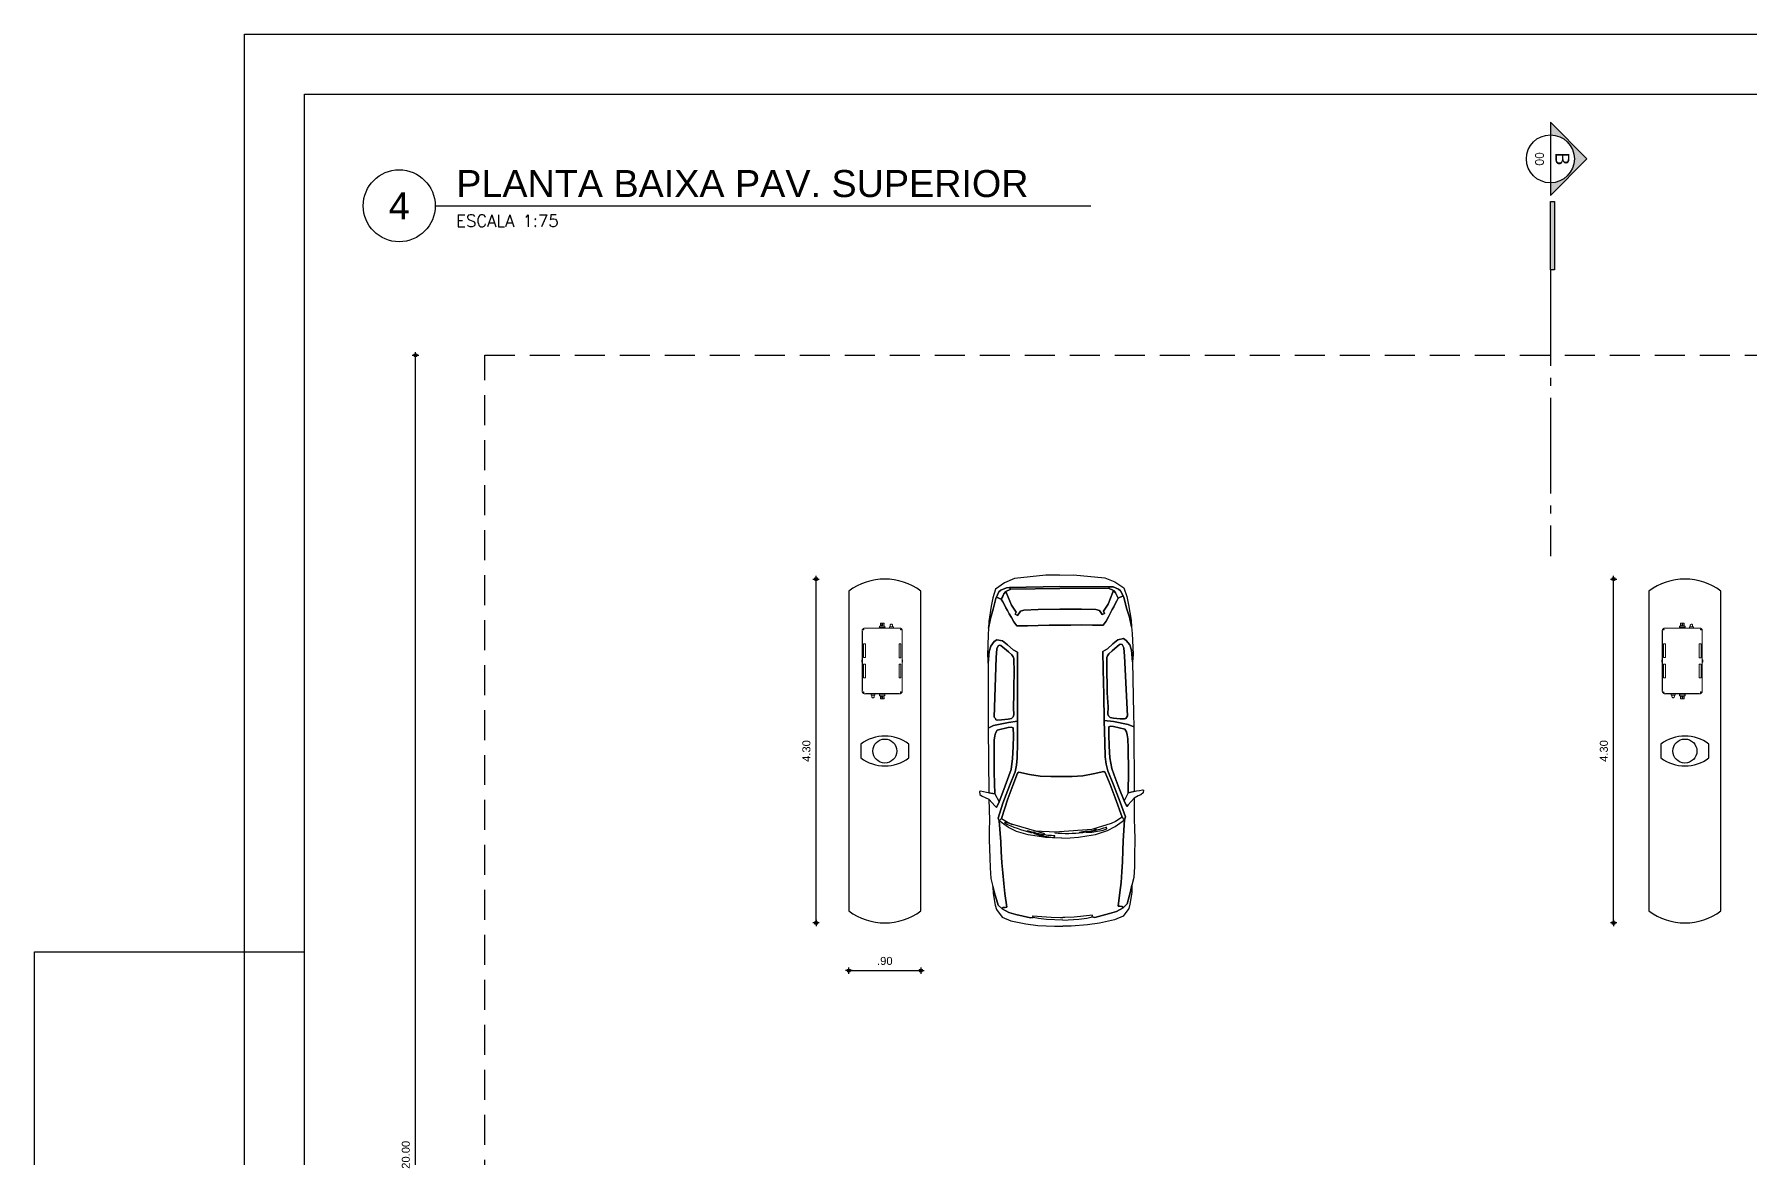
# Model space of a CAD drawing. Header units: millimetres. Extents: x 1111 to 1333, y -447 to -319.
# Drawn here: x 1191.17 to 1212.62, y -416.66 to -402.6 of the extents above; entities that cross this region are included whole.
import ezdxf
from ezdxf.enums import TextEntityAlignment as Align

# ---------------------------------------------------------------- set-up
doc = ezdxf.new("R2010")
doc.units = ezdxf.units.MM
doc.header["$PDMODE"] = 35
doc.linetypes.add('ACAD_ISO04W100', pattern=[30, 24, -3, 0, -3])
doc.linetypes.add('HIDDEN', pattern=[0.375, 0.25, -0.125])
for name, color, linetype in [('ARQ-EIXOS', 2, 'ACAD_ISO04W100'), ('ARQ-ESTRUTURA', 6, 'Continuous'), ('ARQ-PENA-02', 2, 'Continuous'), ('ARQ-PENA-FINA-CINZA', 8, 'Continuous'), ('ARQ-PROJ-01', 1, 'HIDDEN'), ('ARQ-SÍMBOLOS', 2, 'Continuous'), ('ARQ-TEXTO2', 2, 'Continuous'), ('ARQ-TEXTO4', 4, 'Continuous'), ('CERCAD-1', 1, 'Continuous'), ('CERCAD-2', 7, 'Continuous'), ('COTAS', 1, 'Continuous'), ('PCORTE', 3, 'Continuous')]:
    doc.layers.add(name, color=color, linetype=linetype)
doc.styles.add('ARIAL', font='arial.ttf')
doc.styles.add('CARIMBO_DADOS', font='arial.ttf', dxfattribs={"height": 0.1})
doc.styles.add('ROMANS', font='romans')
doc.dimstyles.new('COTAS_EXTERNAS', dxfattribs={"dimtxt": 0.1, "dimasz": 0.01, "dimexe": 0, "dimexo": 0, "dimgap": 0.07, "dimtad": 1, "dimzin": 5, "dimdsep": 46, "dimtxsty": 'CARIMBO_DADOS', "dimblk1": 'CIRCULOS', "dimblk2": 'CIRCULOS', "dimsah": 1, "dimcen": 0, "dimse1": 1, "dimse2": 1, "dimclrd": 8, "dimclre": 8, "dimclrt": 230, "dimadec": 0, "dimazin": 0, "dimtfac": 100, "dimtix": 1, "dimtmove": 2, "dimatfit": 3, "dimldrblk": 'CIRCULOS', "dimfxl": 0, "dimtolj": 1, "dimtzin": 5, "dimarcsym": 0})

# ---------------------------------------------------------------- blocks, each defined once
blk = doc.blocks.new('BOMBA SUPERIOR')
at = {"layer": 'ARQ-PENA-FINA-CINZA', "lineweight": 5}
for p, q in [((807.295, 415.988), (807.296, 415.994)), ((807.296, 415.982), (807.295, 415.988)), ((807.296, 415.994), (807.3, 415.998)), ((807.3, 415.978), (807.296, 415.982)), ((807.3, 415.998), (807.304, 416.002)), ((807.304, 415.974), (807.3, 415.978)), ((807.304, 416.002), (807.31, 416.003)), ((807.31, 415.973), (807.304, 415.974)), ((807.31, 416.003), (807.327, 416.003)), ((807.327, 415.973), (807.31, 415.973)), ((807.327, 416.013), (807.327, 415.964)), ((807.346, 416.013), (807.327, 416.013)), ((807.327, 415.964), (807.346, 415.964)), ((807.347, 416.101), (807.346, 416.098)), ((807.346, 416.098), (807.346, 416.094)), ((807.346, 416.094), (807.346, 415.654)), ((807.346, 416.083), (807.346, 416.084)), ((807.346, 416.084), (807.348, 416.084)), ((807.347, 416.083), (807.346, 416.083)), ((807.346, 415.964), (807.346, 416.013)), ((807.348, 416.105), (807.347, 416.103)), ((807.347, 416.103), (807.347, 416.102)), ((807.347, 416.102), (807.347, 416.101)), ((807.349, 416.108), (807.348, 416.105)), ((807.348, 416.084), (807.348, 415.664)), ((807.35, 416.109), (807.349, 416.108)), ((807.351, 416.11), (807.35, 416.109)), ((807.353, 416.112), (807.351, 416.11)), ((807.354, 416.114), (807.353, 416.112)), ((807.355, 416.115), (807.354, 416.114)), ((807.356, 416.116), (807.355, 416.115)), ((807.358, 416.118), (807.356, 416.116)), ((807.36, 416.119), (807.358, 416.118)), ((807.361, 416.12), (807.36, 416.119)), ((807.361, 416.109), (807.36, 416.107)), ((807.36, 416.107), (807.361, 416.104)), ((807.362, 416.12), (807.361, 416.12)), ((807.363, 416.11), (807.361, 416.109)), ((807.361, 416.106), (807.361, 416.107)), ((807.361, 416.107), (807.363, 416.107)), ((807.361, 416.106), (807.361, 416.107)), ((807.363, 416.106), (807.361, 416.106)), ((807.361, 416.104), (807.363, 416.103)), ((807.364, 416.122), (807.362, 416.12)), ((807.365, 416.109), (807.363, 416.11)), ((807.364, 416.109), (807.363, 416.109)), ((807.363, 416.109), (807.363, 416.109)), ((807.363, 416.107), (807.363, 416.109)), ((807.363, 416.109), (807.364, 416.109)), ((807.363, 416.105), (807.363, 416.106)), ((807.363, 416.105), (807.363, 416.105)), ((807.363, 416.105), (807.364, 416.105)), ((807.364, 416.105), (807.363, 416.105)), ((807.363, 416.103), (807.365, 416.104)), ((807.367, 416.123), (807.364, 416.122)), ((807.364, 416.109), (807.364, 416.109)), ((807.364, 416.109), (807.364, 416.107)), ((807.364, 416.107), (807.365, 416.107)), ((807.365, 416.106), (807.364, 416.106)), ((807.364, 416.106), (807.364, 416.105)), ((807.364, 416.105), (807.364, 416.105)), ((807.367, 416.107), (807.365, 416.109)), ((807.365, 416.104), (807.367, 416.107)), ((807.365, 416.107), (807.365, 416.106)), ((807.365, 416.107), (807.365, 416.106)), ((807.368, 416.123), (807.367, 416.123)), ((807.372, 416.123), (807.368, 416.123)), ((807.375, 416.124), (807.372, 416.123)), ((807.376, 416.124), (807.375, 416.124)), ((807.386, 416.124), (807.376, 416.124)), ((807.386, 416.122), (808.126, 416.122)), ((807.387, 416.124), (808.125, 416.124)), ((807.715, 416.107), (807.543, 416.107)), ((807.543, 416.107), (807.543, 416.084)), ((807.543, 416.084), (807.715, 416.084)), ((807.715, 416.084), (807.715, 416.107)), ((807.742, 416.125), (807.745, 416.128)), ((807.742, 416.124), (807.745, 416.127)), ((807.743, 416.125), (807.742, 416.125)), ((807.742, 416.125), (807.742, 416.124)), ((807.745, 416.128), (807.767, 416.128)), ((807.745, 416.127), (807.767, 416.127)), ((807.767, 416.128), (807.77, 416.125)), ((807.767, 416.127), (807.77, 416.124)), ((807.77, 416.125), (807.769, 416.125)), ((807.77, 416.124), (807.77, 416.125)), ((807.968, 416.107), (807.797, 416.107)), ((807.797, 416.107), (807.797, 416.084)), ((807.797, 416.084), (807.968, 416.084)), ((807.968, 416.084), (807.968, 416.107)), ((808.136, 416.124), (808.126, 416.124)), ((808.137, 416.124), (808.136, 416.124)), ((808.14, 416.123), (808.137, 416.124)), ((808.143, 416.123), (808.14, 416.123)), ((808.144, 416.123), (808.143, 416.123)), ((808.147, 416.122), (808.144, 416.123)), ((808.146, 416.109), (808.145, 416.107)), ((808.145, 416.107), (808.146, 416.104)), ((808.149, 416.11), (808.146, 416.109)), ((808.146, 416.104), (808.149, 416.103)), ((808.15, 416.12), (808.147, 416.122)), ((808.148, 416.107), (808.147, 416.107)), ((808.147, 416.107), (808.147, 416.106)), ((808.147, 416.106), (808.147, 416.107)), ((808.147, 416.106), (808.148, 416.106)), ((808.149, 416.109), (808.148, 416.109)), ((808.148, 416.109), (808.148, 416.109)), ((808.148, 416.109), (808.148, 416.107)), ((808.148, 416.109), (808.149, 416.109)), ((808.148, 416.106), (808.148, 416.105)), ((808.148, 416.105), (808.148, 416.105)), ((808.148, 416.105), (808.149, 416.105)), ((808.149, 416.105), (808.148, 416.105)), ((808.151, 416.109), (808.149, 416.11)), ((808.15, 416.109), (808.149, 416.109)), ((808.149, 416.109), (808.149, 416.107)), ((808.149, 416.107), (808.15, 416.107)), ((808.15, 416.106), (808.149, 416.106)), ((808.149, 416.106), (808.149, 416.105)), ((808.149, 416.105), (808.15, 416.105)), ((808.149, 416.103), (808.151, 416.104)), ((808.151, 416.12), (808.15, 416.12)), ((808.15, 416.106), (808.15, 416.107)), ((808.15, 416.107), (808.15, 416.106)), ((808.152, 416.119), (808.151, 416.12)), ((808.152, 416.107), (808.151, 416.109)), ((808.151, 416.104), (808.152, 416.107)), ((808.154, 416.118), (808.152, 416.119)), ((808.156, 416.116), (808.154, 416.118)), ((808.157, 416.115), (808.156, 416.116)), ((808.158, 416.114), (808.157, 416.115)), ((808.159, 416.112), (808.158, 416.114)), ((808.161, 416.11), (808.159, 416.112)), ((808.162, 416.109), (808.161, 416.11)), ((808.162, 416.108), (808.162, 416.109)), ((808.163, 416.105), (808.162, 416.108)), ((808.164, 416.103), (808.163, 416.105)), ((808.165, 416.102), (808.164, 416.103)), ((808.164, 415.664), (808.164, 416.084)), ((808.164, 416.084), (808.166, 416.084)), ((808.165, 416.101), (808.165, 416.102)), ((808.165, 416.098), (808.165, 416.101)), ((808.165, 416.095), (808.165, 416.098)), ((808.166, 416.094), (808.165, 416.095)), ((808.165, 416.084), (808.165, 416.083)), ((808.165, 416.083), (808.166, 416.083)), ((808.166, 415.654), (808.166, 416.094)), ((807.283, 415.897), (807.282, 415.896)), ((807.282, 415.896), (807.282, 415.852)), ((807.283, 415.895), (807.282, 415.896)), ((807.282, 415.876), (807.283, 415.877)), ((807.282, 415.872), (807.283, 415.87)), ((807.282, 415.852), (807.283, 415.853)), ((807.282, 415.852), (807.283, 415.851)), ((807.32, 415.895), (807.283, 415.897)), ((807.283, 415.897), (807.283, 415.897)), ((807.32, 415.893), (807.283, 415.895)), ((807.283, 415.895), (807.283, 415.895)), ((807.283, 415.877), (807.283, 415.877)), ((807.283, 415.877), (807.31, 415.877)), ((807.283, 415.87), (807.283, 415.87)), ((807.283, 415.87), (807.31, 415.87)), ((807.283, 415.853), (807.32, 415.855)), ((807.283, 415.853), (807.283, 415.853)), ((807.283, 415.851), (807.32, 415.852)), ((807.283, 415.851), (807.283, 415.851)), ((807.295, 415.874), (807.295, 415.875)), ((807.295, 415.875), (807.311, 415.875)), ((807.295, 415.873), (807.295, 415.874)), ((807.311, 415.873), (807.295, 415.873)), ((807.295, 415.873), (807.295, 415.873)), ((807.295, 415.873), (807.295, 415.873)), ((807.321, 415.88), (807.312, 415.879)), ((807.312, 415.879), (807.312, 415.869)), ((807.312, 415.869), (807.312, 415.879)), ((807.312, 415.878), (807.312, 415.878)), ((807.312, 415.878), (807.312, 415.877)), ((807.312, 415.875), (807.312, 415.874)), ((807.312, 415.873), (807.312, 415.873)), ((807.312, 415.87), (807.312, 415.87)), ((807.312, 415.87), (807.312, 415.869)), ((807.312, 415.869), (807.313, 415.869)), ((807.321, 415.867), (807.312, 415.869)), ((807.321, 415.907), (807.32, 415.906)), ((807.32, 415.906), (807.321, 415.906)), ((807.32, 415.906), (807.32, 415.89)), ((807.32, 415.904), (807.32, 415.903)), ((807.321, 415.903), (807.32, 415.903)), ((807.32, 415.903), (807.321, 415.903)), ((807.321, 415.895), (807.32, 415.895)), ((807.32, 415.895), (807.321, 415.895)), ((807.32, 415.89), (807.321, 415.89)), ((807.321, 415.859), (807.32, 415.859)), ((807.32, 415.859), (807.32, 415.842)), ((807.32, 415.852), (807.32, 415.853)), ((807.32, 415.853), (807.321, 415.853)), ((807.321, 415.852), (807.32, 415.852)), ((807.321, 415.845), (807.32, 415.844)), ((807.32, 415.844), (807.321, 415.844)), ((807.32, 415.842), (807.32, 415.841)), ((807.32, 415.841), (807.321, 415.841)), ((807.323, 415.907), (807.321, 415.907)), ((807.321, 415.907), (807.321, 415.907)), ((807.321, 415.903), (807.321, 415.903)), ((807.321, 415.899), (807.322, 415.901)), ((807.321, 415.897), (807.321, 415.899)), ((807.321, 415.892), (807.321, 415.897)), ((807.321, 415.896), (807.321, 415.895)), ((807.321, 415.856), (807.321, 415.892)), ((807.321, 415.851), (807.321, 415.856)), ((807.321, 415.848), (807.321, 415.851)), ((807.322, 415.846), (807.321, 415.848)), ((807.321, 415.841), (807.321, 415.84)), ((807.321, 415.84), (807.322, 415.84)), ((807.322, 415.907), (807.342, 415.907)), ((807.322, 415.903), (807.323, 415.905)), ((807.322, 415.901), (807.322, 415.903)), ((807.322, 415.844), (807.322, 415.846)), ((807.323, 415.843), (807.322, 415.844)), ((807.342, 415.84), (807.322, 415.84)), ((807.322, 415.84), (807.323, 415.84)), ((807.323, 415.905), (807.324, 415.906)), ((807.323, 415.905), (807.323, 415.905)), ((807.323, 415.842), (807.323, 415.843)), ((807.324, 415.842), (807.323, 415.842)), ((807.324, 415.906), (807.342, 415.906)), ((807.342, 415.841), (807.324, 415.842)), ((807.346, 415.91), (807.338, 415.91)), ((807.338, 415.91), (807.338, 415.837)), ((807.338, 415.837), (807.346, 415.837)), ((807.343, 415.909), (807.342, 415.908)), ((807.342, 415.908), (807.342, 415.839)), ((807.342, 415.907), (807.342, 415.907)), ((807.342, 415.907), (807.342, 415.907)), ((807.342, 415.906), (807.342, 415.907)), ((807.342, 415.906), (807.342, 415.906)), ((807.342, 415.841), (807.342, 415.841)), ((807.342, 415.84), (807.342, 415.84)), ((807.342, 415.839), (807.342, 415.839)), ((807.342, 415.839), (807.343, 415.839)), ((807.344, 415.909), (807.343, 415.909)), ((807.343, 415.839), (807.344, 415.839)), ((807.344, 415.839), (807.344, 415.909)), ((807.344, 415.909), (807.346, 415.909)), ((807.344, 415.839), (807.346, 415.839)), ((807.346, 415.822), (807.346, 415.925)), ((807.346, 415.837), (807.346, 415.91)), ((807.346, 415.839), (807.346, 415.909)), ((807.346, 415.909), (807.346, 415.839)), ((807.346, 415.839), (807.346, 415.839)), ((808.166, 415.822), (808.166, 415.925)), ((808.166, 415.837), (808.166, 415.91)), ((808.166, 415.91), (808.173, 415.91)), ((808.166, 415.839), (808.166, 415.909)), ((808.166, 415.909), (808.166, 415.839)), ((808.167, 415.909), (808.166, 415.909)), ((808.167, 415.839), (808.166, 415.839)), ((808.166, 415.839), (808.166, 415.839)), ((808.173, 415.837), (808.166, 415.837)), ((808.184, 415.784), (808.166, 415.784)), ((808.166, 415.784), (808.166, 415.734)), ((808.167, 415.909), (808.168, 415.909)), ((808.167, 415.839), (808.167, 415.909)), ((808.168, 415.839), (808.167, 415.839)), ((808.168, 415.909), (808.169, 415.908)), ((808.169, 415.839), (808.168, 415.839)), ((808.169, 415.908), (808.169, 415.839)), ((808.17, 415.907), (808.169, 415.907)), ((808.169, 415.906), (808.169, 415.907)), ((808.17, 415.906), (808.169, 415.906)), ((808.169, 415.841), (808.17, 415.841)), ((808.169, 415.84), (808.17, 415.84)), ((808.169, 415.839), (808.169, 415.839)), ((808.19, 415.907), (808.17, 415.907)), ((808.17, 415.907), (808.17, 415.907)), ((808.188, 415.906), (808.17, 415.906)), ((808.17, 415.841), (808.188, 415.842)), ((808.17, 415.84), (808.19, 415.84)), ((808.173, 415.91), (808.173, 415.837)), ((808.184, 415.734), (808.184, 415.784)), ((808.184, 415.774), (808.201, 415.774)), ((808.201, 415.745), (808.184, 415.745)), ((808.188, 415.907), (808.19, 415.907)), ((808.188, 415.905), (808.188, 415.906)), ((808.189, 415.905), (808.188, 415.905)), ((808.188, 415.842), (808.189, 415.843)), ((808.188, 415.842), (808.188, 415.842)), ((808.19, 415.84), (808.188, 415.84)), ((808.19, 415.903), (808.189, 415.905)), ((808.189, 415.844), (808.19, 415.846)), ((808.189, 415.843), (808.189, 415.844)), ((808.19, 415.907), (808.191, 415.907)), ((808.19, 415.901), (808.19, 415.903)), ((808.19, 415.899), (808.19, 415.901)), ((808.191, 415.897), (808.19, 415.899)), ((808.19, 415.848), (808.191, 415.851)), ((808.19, 415.846), (808.19, 415.848)), ((808.191, 415.841), (808.19, 415.84)), ((808.19, 415.84), (808.19, 415.84)), ((808.191, 415.907), (808.192, 415.906)), ((808.191, 415.903), (808.192, 415.903)), ((808.192, 415.903), (808.191, 415.903)), ((808.191, 415.892), (808.191, 415.897)), ((808.191, 415.896), (808.191, 415.895)), ((808.191, 415.895), (808.192, 415.895)), ((808.191, 415.856), (808.191, 415.892)), ((808.192, 415.89), (808.191, 415.89)), ((808.191, 415.88), (808.199, 415.879)), ((808.191, 415.867), (808.199, 415.869)), ((808.191, 415.859), (808.192, 415.859)), ((808.191, 415.851), (808.191, 415.856)), ((808.191, 415.852), (808.192, 415.852)), ((808.191, 415.845), (808.192, 415.844)), ((808.192, 415.841), (808.191, 415.841)), ((808.192, 415.906), (808.192, 415.906)), ((808.192, 415.906), (808.192, 415.89)), ((808.192, 415.904), (808.192, 415.903)), ((808.192, 415.903), (808.192, 415.903)), ((808.192, 415.895), (808.228, 415.897)), ((808.192, 415.893), (808.228, 415.895)), ((808.192, 415.895), (808.192, 415.895)), ((808.192, 415.859), (808.192, 415.842)), ((808.228, 415.853), (808.192, 415.855)), ((808.192, 415.852), (808.192, 415.853)), ((808.192, 415.853), (808.192, 415.853)), ((808.192, 415.852), (808.228, 415.851)), ((808.192, 415.844), (808.192, 415.844)), ((808.192, 415.842), (808.192, 415.841)), ((808.199, 415.879), (808.199, 415.869)), ((808.199, 415.869), (808.199, 415.879)), ((808.2, 415.878), (808.199, 415.877)), ((808.199, 415.877), (808.199, 415.877)), ((808.199, 415.875), (808.2, 415.874)), ((808.2, 415.873), (808.199, 415.873)), ((808.199, 415.873), (808.199, 415.873)), ((808.199, 415.87), (808.199, 415.87)), ((808.199, 415.87), (808.2, 415.87)), ((808.199, 415.869), (808.2, 415.869)), ((808.2, 415.878), (808.2, 415.878)), ((808.216, 415.875), (808.2, 415.875)), ((808.2, 415.873), (808.216, 415.873)), ((808.2, 415.87), (808.2, 415.869)), ((808.228, 415.877), (808.201, 415.877)), ((808.228, 415.87), (808.201, 415.87)), ((808.201, 415.774), (808.207, 415.773)), ((808.207, 415.746), (808.201, 415.745)), ((808.207, 415.773), (808.212, 415.77)), ((808.212, 415.749), (808.207, 415.746)), ((808.212, 415.77), (808.215, 415.765)), ((808.215, 415.754), (808.212, 415.749)), ((808.215, 415.765), (808.216, 415.76)), ((808.216, 415.76), (808.215, 415.754)), ((808.217, 415.874), (808.216, 415.875)), ((808.216, 415.873), (808.216, 415.873)), ((808.216, 415.873), (808.217, 415.873)), ((808.217, 415.873), (808.217, 415.874)), ((808.228, 415.897), (808.229, 415.897)), ((808.228, 415.895), (808.229, 415.895)), ((808.229, 415.877), (808.228, 415.877)), ((808.229, 415.87), (808.228, 415.87)), ((808.229, 415.853), (808.228, 415.853)), ((808.228, 415.851), (808.229, 415.851)), ((808.229, 415.897), (808.23, 415.896)), ((808.229, 415.895), (808.23, 415.896)), ((808.23, 415.876), (808.229, 415.877)), ((808.23, 415.872), (808.229, 415.87)), ((808.23, 415.852), (808.229, 415.853)), ((808.229, 415.851), (808.23, 415.852)), ((808.23, 415.896), (808.23, 415.852)), ((807.346, 415.664), (807.346, 415.665)), ((807.346, 415.665), (807.347, 415.665)), ((807.348, 415.664), (807.346, 415.664)), ((807.346, 415.654), (807.346, 415.651)), ((807.346, 415.651), (807.347, 415.647)), ((807.347, 415.647), (807.347, 415.646)), ((807.347, 415.646), (807.348, 415.642)), ((807.348, 415.642), (807.35, 415.639)), ((807.35, 415.639), (807.351, 415.638)), ((807.351, 415.638), (807.353, 415.634)), ((807.353, 415.634), (807.355, 415.632)), ((807.355, 415.632), (807.357, 415.631)), ((807.358, 415.643), (807.357, 415.641)), ((807.357, 415.641), (807.358, 415.639)), ((807.357, 415.631), (807.36, 415.628)), ((807.36, 415.645), (807.358, 415.641)), ((807.36, 415.645), (807.358, 415.643)), ((807.358, 415.641), (807.36, 415.637)), ((807.358, 415.639), (807.36, 415.637)), ((807.361, 415.646), (807.36, 415.645)), ((807.363, 415.646), (807.36, 415.645)), ((807.361, 415.643), (807.36, 415.641)), ((807.36, 415.641), (807.361, 415.638)), ((807.36, 415.637), (807.361, 415.636)), ((807.36, 415.637), (807.363, 415.635)), ((807.36, 415.628), (807.361, 415.627)), ((807.363, 415.646), (807.361, 415.646)), ((807.363, 415.645), (807.361, 415.643)), ((807.361, 415.64), (807.361, 415.641)), ((807.361, 415.641), (807.363, 415.641)), ((807.361, 415.64), (807.361, 415.641)), ((807.363, 415.64), (807.361, 415.64)), ((807.361, 415.638), (807.363, 415.637)), ((807.361, 415.636), (807.363, 415.635)), ((807.361, 415.627), (807.364, 415.626)), ((807.367, 415.645), (807.363, 415.646)), ((807.367, 415.645), (807.363, 415.646)), ((807.365, 415.643), (807.363, 415.645)), ((807.363, 415.641), (807.363, 415.643)), ((807.363, 415.643), (807.364, 415.643)), ((807.364, 415.642), (807.363, 415.642)), ((807.363, 415.642), (807.363, 415.642)), ((807.363, 415.639), (807.363, 415.64)), ((807.363, 415.639), (807.363, 415.639)), ((807.363, 415.639), (807.364, 415.639)), ((807.364, 415.639), (807.363, 415.639)), ((807.363, 415.637), (807.365, 415.638)), ((807.363, 415.635), (807.367, 415.637)), ((807.363, 415.635), (807.367, 415.637)), ((807.364, 415.643), (807.364, 415.641)), ((807.364, 415.642), (807.364, 415.642)), ((807.364, 415.641), (807.365, 415.641)), ((807.365, 415.64), (807.364, 415.64)), ((807.364, 415.64), (807.364, 415.639)), ((807.364, 415.639), (807.364, 415.639)), ((807.364, 415.626), (807.368, 415.625)), ((807.367, 415.641), (807.365, 415.643)), ((807.365, 415.638), (807.367, 415.641)), ((807.365, 415.641), (807.365, 415.64)), ((807.365, 415.641), (807.365, 415.64)), ((807.368, 415.641), (807.367, 415.645)), ((807.368, 415.643), (807.367, 415.645)), ((807.367, 415.637), (807.368, 415.641)), ((807.367, 415.637), (807.368, 415.639)), ((807.369, 415.641), (807.368, 415.643)), ((807.368, 415.639), (807.369, 415.641)), ((807.368, 415.625), (807.369, 415.625)), ((807.369, 415.625), (807.374, 415.624)), ((807.374, 415.624), (807.376, 415.624)), ((807.376, 415.624), (807.386, 415.624)), ((807.386, 415.624), (807.386, 415.626)), ((807.386, 415.626), (808.126, 415.626)), ((807.386, 415.624), (807.387, 415.624)), ((807.387, 415.624), (807.386, 415.624)), ((808.125, 415.624), (807.387, 415.624)), ((807.387, 415.624), (807.388, 415.624)), ((807.716, 415.663), (807.544, 415.663)), ((807.544, 415.663), (807.544, 415.64)), ((807.544, 415.64), (807.716, 415.64)), ((807.716, 415.64), (807.716, 415.663)), ((807.742, 415.623), (807.742, 415.624)), ((807.742, 415.624), (807.745, 415.62)), ((807.745, 415.619), (807.742, 415.623)), ((807.742, 415.623), (807.743, 415.623)), ((807.745, 415.62), (807.767, 415.62)), ((807.767, 415.619), (807.745, 415.619)), ((807.767, 415.62), (807.77, 415.624)), ((807.77, 415.623), (807.767, 415.619)), ((807.77, 415.623), (807.769, 415.623)), ((807.77, 415.624), (807.77, 415.623)), ((807.968, 415.663), (807.796, 415.663)), ((807.796, 415.663), (807.796, 415.64)), ((807.796, 415.64), (807.968, 415.64)), ((807.968, 415.64), (807.968, 415.663)), ((808.125, 415.624), (808.125, 415.624)), ((808.125, 415.624), (808.136, 415.624)), ((808.126, 415.624), (808.125, 415.624)), ((808.126, 415.626), (808.126, 415.624)), ((808.136, 415.624), (808.138, 415.624)), ((808.138, 415.624), (808.142, 415.625)), ((808.142, 415.625), (808.144, 415.625)), ((808.145, 415.645), (808.143, 415.641)), ((808.145, 415.645), (808.143, 415.643)), ((808.143, 415.643), (808.143, 415.641)), ((808.143, 415.641), (808.145, 415.637)), ((808.143, 415.641), (808.143, 415.639)), ((808.143, 415.639), (808.145, 415.637)), ((808.147, 415.646), (808.144, 415.646)), ((808.144, 415.646), (808.144, 415.641)), ((808.144, 415.641), (808.147, 415.641)), ((808.144, 415.625), (808.147, 415.626)), ((808.146, 415.646), (808.145, 415.645)), ((808.149, 415.646), (808.145, 415.645)), ((808.146, 415.643), (808.145, 415.641)), ((808.145, 415.641), (808.146, 415.638)), ((808.145, 415.637), (808.146, 415.636)), ((808.145, 415.637), (808.149, 415.635)), ((808.149, 415.646), (808.146, 415.646)), ((808.149, 415.645), (808.146, 415.643)), ((808.146, 415.638), (808.149, 415.637)), ((808.146, 415.636), (808.149, 415.635)), ((808.147, 415.641), (808.147, 415.646)), ((808.147, 415.641), (808.147, 415.64)), ((808.147, 415.64), (808.147, 415.641)), ((808.147, 415.641), (808.148, 415.641)), ((808.147, 415.64), (808.148, 415.64)), ((808.147, 415.626), (808.15, 415.627)), ((808.148, 415.641), (808.148, 415.643)), ((808.148, 415.643), (808.149, 415.643)), ((808.149, 415.642), (808.148, 415.642)), ((808.148, 415.642), (808.148, 415.642)), ((808.148, 415.64), (808.148, 415.639)), ((808.148, 415.639), (808.148, 415.639)), ((808.148, 415.639), (808.149, 415.639)), ((808.149, 415.639), (808.148, 415.639)), ((808.152, 415.645), (808.149, 415.646)), ((808.152, 415.645), (808.149, 415.646)), ((808.151, 415.643), (808.149, 415.645)), ((808.149, 415.643), (808.149, 415.641)), ((808.15, 415.642), (808.149, 415.642)), ((808.149, 415.641), (808.15, 415.641)), ((808.15, 415.64), (808.149, 415.64)), ((808.149, 415.64), (808.149, 415.639)), ((808.149, 415.639), (808.15, 415.639)), ((808.149, 415.637), (808.151, 415.638)), ((808.149, 415.635), (808.152, 415.637)), ((808.149, 415.635), (808.152, 415.637)), ((808.15, 415.64), (808.15, 415.641)), ((808.15, 415.641), (808.15, 415.64)), ((808.15, 415.627), (808.152, 415.628)), ((808.152, 415.641), (808.151, 415.643)), ((808.151, 415.638), (808.152, 415.641)), ((808.154, 415.641), (808.152, 415.645)), ((808.154, 415.643), (808.152, 415.645)), ((808.152, 415.637), (808.154, 415.641)), ((808.152, 415.637), (808.154, 415.639)), ((808.152, 415.628), (808.155, 415.631)), ((808.154, 415.641), (808.154, 415.643)), ((808.154, 415.639), (808.154, 415.641)), ((808.155, 415.631), (808.157, 415.632)), ((808.157, 415.632), (808.158, 415.634)), ((808.158, 415.634), (808.161, 415.638)), ((808.161, 415.638), (808.162, 415.639)), ((808.162, 415.639), (808.163, 415.642)), ((808.163, 415.642), (808.165, 415.646)), ((808.166, 415.664), (808.164, 415.664)), ((808.166, 415.665), (808.165, 415.665)), ((808.165, 415.665), (808.165, 415.664)), ((808.165, 415.651), (808.166, 415.654)), ((808.165, 415.647), (808.165, 415.651)), ((808.165, 415.646), (808.165, 415.647)), ((808.166, 415.734), (808.184, 415.734))]:
    blk.add_line(p, q, dxfattribs=at)
for centre, radius in [((807.363, 416.107), 0.00513), ((807.363, 416.107), 0.00546), ((808.148, 416.107), 0.00513), ((808.149, 416.107), 0.00546)]:
    blk.add_circle(centre, radius, dxfattribs=at)
blk = doc.blocks.new('CARRO TIPO PALIO')
at = {"color": 8, "linetype": 'Continuous'}
for p, q in [((15.71, -14660.1), (16.67, -14660.69)), ((14.56, -14676.73), (15.59, -14676.28))]:
    blk.add_line(p, q, dxfattribs=at)
for points in [[(-12.1, -14666.53), (-11.98, -14664.8), (-11.31, -14660.93), (-10.72, -14659.72), (-9.87, -14658.63), (-8.75, -14658.38), (-7.69, -14658.25), (-5.75, -14658.06), (-4.95, -14658.07), (-6.16, -14658.23), (-7.33, -14658.5), (-8.7, -14658.73), (-9.53, -14659.08), (-9.77, -14659.34), (-10.09, -14659.99), (-10.14, -14660.39), (-10.66, -14666.63)], [(-5.84, -14666.96), (-5.74, -14665.6), (-5.65, -14664.26), (-5.51, -14662.91), (-5.41, -14661.57), (-5.58, -14661.46), (-5.91, -14661.18), (-6.42, -14660.85), (-6.9, -14660.54), (-7.28, -14660.31), (-7.62, -14660.09), (-7.98, -14659.89), (-8.31, -14659.66), (-8.63, -14659.44), (-8.88, -14658.81), (-8.7, -14658.73), (-7.33, -14658.5), (-6.16, -14658.23), (-4.95, -14658.07), (-4.09, -14658.05), (-1.49, -14658.15), (-0.58, -14658.27), (-2.01, -14658.32), (-2.69, -14658.47), (-3.3, -14658.86), (-3.54, -14659.17), (-3.45, -14659.92), (-2.99, -14660.56), (-2.41, -14661.3), (-2.15, -14661.87), (0.09, -14662), (3.29, -14662.19), (6.48, -14662.39), (9.23, -14662.53), (11.03, -14662.61), (11.96, -14662.59), (12.79, -14662.45), (14.59, -14661.87), (16.82, -14661.18), (18.7, -14660.68), (19.04, -14660.85), (18.72, -14661.11), (16.22, -14661.76), (14.51, -14662.27), (12.97, -14662.77), (12.83, -14662.93), (13.04, -14664.27), (13.15, -14665.61), (13.13, -14666.94), (13.04, -14668.27)], [(-10.4, -14666.65), (-9.96, -14660.55), (-9.64, -14659.95), (-9.63, -14659.94), (-9.42, -14660.06), (-7.99, -14660.74), (-7.16, -14661.4), (-6.87, -14661.29), (-6.74, -14661.6), (-7.29, -14661.91), (-7.45, -14662.33), (-7.62, -14664.12), (-7.83, -14666.83)], [(-7.83, -14666.83), (-7.62, -14664.12), (-7.45, -14662.33), (-7.29, -14661.91), (-6.74, -14661.6), (-6.87, -14661.29), (-7.16, -14661.4), (-7.99, -14660.74), (-9.42, -14660.06), (-9.63, -14659.94), (-9.35, -14659.72), (-8.99, -14659.59), (-8.63, -14659.44), (-8.31, -14659.66), (-7.98, -14659.89), (-7.62, -14660.09), (-7.28, -14660.31), (-6.9, -14660.54), (-6.42, -14660.85), (-5.91, -14661.18), (-5.58, -14661.46), (-5.41, -14661.57), (-5.51, -14662.91), (-5.65, -14664.26), (-5.74, -14665.6), (-5.84, -14666.96)], [(-10.66, -14666.63), (-10.14, -14660.39), (-9.96, -14660.55), (-10.4, -14666.65)], [(13.04, -14668.27), (13.13, -14666.94), (13.15, -14665.61), (13.04, -14664.27), (12.83, -14662.93), (12.97, -14662.77), (14.51, -14662.27), (16.22, -14661.76), (18.72, -14661.11), (19.19, -14661.99), (19.39, -14662.51), (19.93, -14664.88)], [(20.72, -14668.8), (20.77, -14667.77), (20.77, -14666.74), (20.69, -14665.68), (20.59, -14664.57), (20.24, -14663.07), (19.81, -14662.06), (19.04, -14660.85), (21.65, -14661.19), (22.87, -14661.32), (24.26, -14661.49), (25.5, -14661.68), (26.84, -14661.87), (28.08, -14662.11), (29.78, -14662.45), (29.8, -14662.25), (29.84, -14661.95), (30.02, -14661.87), (30.42, -14662.72), (30.6, -14663.63), (30.77, -14664.55), (30.93, -14665.46), (30.85, -14665.81), (30.63, -14665.76), (30.68, -14666.9), (30.7, -14668.05), (30.67, -14669.23), (30.65, -14669.49)], [(30.97, -14669.51), (31.01, -14667.5), (30.96, -14666.47), (30.85, -14665.81), (30.93, -14665.46), (30.77, -14664.55), (30.6, -14663.63), (30.42, -14662.72), (30.02, -14661.87), (29.56, -14661.33), (28.07, -14660.78), (27.28, -14660.55), (28.18, -14660.64), (29.61, -14660.98), (30.15, -14661.17), (31.05, -14661.94), (31.42, -14663.04), (31.69, -14664.94), (31.81, -14666.45), (31.79, -14668.53), (31.72, -14669.56)], [(-12.1, -14666.53), (-12.22, -14668.26), (-12.09, -14672.18), (-11.68, -14673.46), (-10.98, -14674.66), (-9.91, -14675.06), (-8.87, -14675.34), (-6.98, -14675.79), (-6.18, -14675.9), (-7.36, -14675.57), (-8.48, -14675.14), (-9.81, -14674.72), (-10.58, -14674.27), (-10.78, -14673.98), (-11.01, -14673.28), (-11.01, -14672.88), (-10.66, -14666.63)], [(-10.66, -14666.63), (-11.01, -14672.88), (-10.8, -14672.75), (-10.4, -14666.65)], [(-10.4, -14666.65), (-10.8, -14672.75), (-10.57, -14673.39), (-10.56, -14673.4), (-10.34, -14673.31), (-8.83, -14672.83), (-7.91, -14672.3), (-7.65, -14672.44), (-7.48, -14672.15), (-7.97, -14671.76), (-8.07, -14671.33), (-8, -14669.53), (-7.83, -14666.83)], [(-7.83, -14666.83), (-8, -14669.53), (-8.07, -14671.33), (-7.97, -14671.76), (-7.48, -14672.15), (-7.65, -14672.44), (-7.91, -14672.3), (-8.83, -14672.83), (-10.34, -14673.31), (-10.56, -14673.4), (-10.31, -14673.66), (-9.97, -14673.83), (-9.64, -14674.03), (-9.3, -14673.85), (-8.93, -14673.68), (-8.55, -14673.53), (-8.19, -14673.35), (-7.77, -14673.18), (-7.25, -14672.94), (-6.71, -14672.68), (-6.34, -14672.45), (-6.16, -14672.37), (-6.07, -14671.02), (-6.03, -14669.67), (-5.93, -14668.32), (-5.84, -14666.96)], [(-5.84, -14666.96), (-5.93, -14668.32), (-6.03, -14669.67), (-6.07, -14671.02), (-6.16, -14672.37), (-6.34, -14672.45), (-6.71, -14672.68), (-7.25, -14672.94), (-7.77, -14673.18), (-8.19, -14673.35), (-8.55, -14673.53), (-8.93, -14673.68), (-9.3, -14673.85), (-9.64, -14674.03), (-9.97, -14674.62), (-9.81, -14674.72), (-8.48, -14675.14), (-7.36, -14675.57), (-6.18, -14675.9), (-5.34, -14676.03), (-2.75, -14676.29), (-1.82, -14676.3), (-3.23, -14676.05), (-3.89, -14675.81), (-4.44, -14675.34), (-4.64, -14675), (-4.44, -14674.27), (-3.9, -14673.7), (-3.23, -14673.05), (-2.89, -14672.52), (-0.65, -14672.7), (2.54, -14672.94), (5.73, -14673.19), (8.47, -14673.43), (10.27, -14673.6), (11.18, -14673.74), (11.99, -14674), (13.69, -14674.82), (15.8, -14675.82), (17.6, -14676.57), (17.96, -14676.44), (17.68, -14676.15), (15.3, -14675.16), (13.67, -14674.42), (12.21, -14673.71), (12.1, -14673.53), (12.49, -14672.23), (12.78, -14670.92), (12.95, -14669.6), (13.04, -14668.27)], [(13.04, -14668.27), (12.95, -14669.6), (12.78, -14670.92), (12.49, -14672.23), (12.1, -14673.53), (12.21, -14673.71), (13.67, -14674.42), (15.3, -14675.16), (17.68, -14676.15), (18.27, -14675.34), (18.54, -14674.86)], [(20.72, -14668.8), (20.63, -14669.84), (20.48, -14670.85), (20.26, -14671.89), (20.01, -14672.98), (19.46, -14674.42), (18.89, -14675.35), (17.96, -14676.44), (20.59, -14676.47), (21.82, -14676.51), (23.22, -14676.53), (24.47, -14676.52), (25.83, -14676.51), (27.09, -14676.45), (28.82, -14676.34), (28.81, -14676.54), (28.81, -14676.84), (28.98, -14676.95), (29.49, -14676.16), (29.8, -14675.28), (30.08, -14674.4), (30.37, -14673.52), (30.34, -14673.16), (30.12, -14673.18), (30.32, -14672.06), (30.5, -14670.92), (30.63, -14669.75), (30.65, -14669.49)], [(19.53, -14672.22), (19.53, -14672.22), (19.53, -14672.22), (19.91, -14669.39)], [(30.97, -14669.51), (30.73, -14671.51), (30.54, -14672.53), (30.34, -14673.16), (30.37, -14673.52), (30.08, -14674.4), (29.8, -14675.28), (29.49, -14676.16), (28.98, -14676.95), (28.45, -14677.42), (26.89, -14677.76), (26.08, -14677.88), (26.98, -14677.92), (28.45, -14677.77), (29.01, -14677.66), (30, -14677.03), (30.53, -14675.98), (31.05, -14674.14), (31.38, -14672.66), (31.65, -14670.6), (31.72, -14669.56)]]:
    blk.add_lwpolyline(points, dxfattribs=at)
for points in [[(7.76, -14659.9), (8.12, -14659.72), (8.47, -14659.67), (9.01, -14659.61), (10.18, -14659.69), (13.05, -14659.86), (15.71, -14660.1), (15.58, -14659.06), (15.53, -14658.68), (15.49, -14658.3), (15.55, -14658.16), (15.89, -14658.23), (16.1, -14658.55), (16.22, -14658.91), (16.44, -14659.4), (17.23, -14660.23), (17.42, -14660.39), (16.67, -14660.69), (15.11, -14661.18), (13.37, -14661.69), (12.55, -14661.93), (11.17, -14662.04), (9.72, -14662.01), (8.29, -14661.96), (7.32, -14661.87), (7.26, -14661.64), (7.31, -14661.27)], [(-9.77, -14659.34), (-9.53, -14659.08), (-8.88, -14658.81), (-8.63, -14659.44), (-9.35, -14659.72), (-9.64, -14659.95), (-9.96, -14660.55), (-10.14, -14660.39), (-10.09, -14659.99)], [(-2.69, -14658.47), (-2.01, -14658.32), (-0.58, -14658.27), (5.89, -14658.67), (7.56, -14658.76), (7.19, -14659.43), (6.69, -14661.25), (6.48, -14662.39), (3.29, -14662.19), (0.09, -14662), (-2.15, -14661.87), (-2.41, -14661.3), (-2.99, -14660.56), (-3.45, -14659.92), (-3.54, -14659.17), (-3.3, -14658.86)], [(-2.86, -14659.74), (-2.89, -14659.56), (-2.81, -14659.42), (-2.4, -14659.25), (-1.34, -14659.22), (6.13, -14659.46), (6.3, -14659.6), (6.44, -14659.68), (6.48, -14659.83), (6.42, -14660.38), (6.29, -14661.2), (6.18, -14661.62), (5.95, -14661.8), (5.72, -14661.86), (4.82, -14661.77), (3.04, -14661.73), (2.17, -14661.67), (0.4, -14661.59), (-1.35, -14661.45), (-1.54, -14661.36), (-1.78, -14661.17), (-2.15, -14660.72)], [(-1.34, -14659.22), (-2.4, -14659.25), (-2.81, -14659.42), (-2.89, -14659.56), (-2.86, -14659.74), (-2.15, -14660.72), (-1.78, -14661.17), (-1.54, -14661.36), (-1.35, -14661.45), (0.4, -14661.59), (2.17, -14661.67), (3.04, -14661.73), (4.82, -14661.77), (5.72, -14661.86), (5.95, -14661.8), (6.18, -14661.62), (6.29, -14661.2), (6.42, -14660.38), (6.48, -14659.83), (6.44, -14659.68), (6.3, -14659.6), (6.13, -14659.46)], [(21.65, -14661.19), (19.04, -14660.85), (18.7, -14660.68), (16.82, -14661.18), (14.59, -14661.87), (12.79, -14662.45), (11.96, -14662.59), (11.03, -14662.61), (9.23, -14662.53), (6.48, -14662.39), (6.69, -14661.25), (7.19, -14659.43), (7.56, -14658.76), (15.62, -14659.34), (15.71, -14660.1), (13.05, -14659.86), (10.18, -14659.69), (9.01, -14659.61), (8.47, -14659.67), (8.12, -14659.72), (7.76, -14659.9), (7.31, -14661.27), (7.26, -14661.64), (7.32, -14661.87), (8.29, -14661.96), (9.72, -14662.01), (11.17, -14662.04), (12.55, -14661.93), (13.37, -14661.69), (15.11, -14661.18), (16.67, -14660.69), (17.42, -14660.39), (17.23, -14660.23), (16.44, -14659.4), (19.05, -14659.63), (20.28, -14659.66), (21.48, -14659.72), (23.74, -14659.95), (24.99, -14660.06), (26.33, -14660.23), (27.28, -14660.55), (28.07, -14660.78), (29.56, -14661.33), (30.02, -14661.87), (29.84, -14661.95), (29.8, -14662.25), (29.78, -14662.45), (28.08, -14662.11), (26.84, -14661.87), (25.5, -14661.68), (24.26, -14661.49), (22.87, -14661.32)], [(20.05, -14664.22), (20.07, -14664.45), (20.11, -14664.67), (20.12, -14664.9), (20.14, -14665.13), (20.15, -14665.36), (20.15, -14665.59), (20.13, -14665.8), (20.15, -14666.14), (20.18, -14666.58), (20.23, -14666.59), (20.23, -14666.14), (20.21, -14665.99), (20.16, -14666.01), (20.17, -14665.77), (20.24, -14665.75), (20.25, -14665.51), (20.26, -14665.27), (20.27, -14665.04), (20.25, -14664.78), (20.25, -14664.55), (20.23, -14664.29), (20.19, -14664.07), (20.17, -14663.82), (20.13, -14663.59), (20.09, -14663.37), (20.02, -14663.13), (19.82, -14663.15), (19.87, -14663.33), (19.91, -14663.55), (19.97, -14663.77), (20.01, -14663.99)], [(19.9, -14669.63), (19.95, -14669.61), (20.01, -14669.62), (20.09, -14669.21), (20.12, -14668.78), (20.18, -14668.35), (20.21, -14667.92), (20.23, -14667.47), (20.23, -14667.03), (20.23, -14666.59), (20.18, -14666.58), (20.15, -14666.14), (20.13, -14665.8), (20.15, -14665.59), (20.15, -14665.36), (20.14, -14665.13), (20.12, -14664.9), (20.11, -14664.67), (20.07, -14664.45), (19.93, -14664.42)], [(18.19, -14675.78), (18.24, -14675.78), (18.28, -14675.81), (18.51, -14675.45), (18.69, -14675.06), (18.89, -14674.68), (19.07, -14674.29), (19.24, -14673.87), (19.4, -14673.46), (19.55, -14673.04), (19.5, -14673.02), (19.63, -14672.6), (19.74, -14672.27), (19.82, -14672.09), (19.91, -14671.87), (19.98, -14671.64), (20.04, -14671.42), (20.11, -14671.2), (20.15, -14670.98), (20.03, -14670.91)], [(20.21, -14670.76), (20.15, -14670.98), (20.11, -14671.2), (20.04, -14671.42), (19.98, -14671.64), (19.91, -14671.87), (19.82, -14672.09), (19.74, -14672.27), (19.63, -14672.6), (19.5, -14673.02), (19.55, -14673.04), (19.71, -14672.63), (19.74, -14672.48), (19.69, -14672.48), (19.78, -14672.26), (19.86, -14672.26), (19.95, -14672.04), (20.04, -14671.82), (20.13, -14671.61), (20.2, -14671.36), (20.29, -14671.14), (20.35, -14670.89), (20.39, -14670.67), (20.46, -14670.43), (20.5, -14670.2), (20.54, -14669.98), (20.56, -14669.73), (20.36, -14669.68), (20.35, -14669.87), (20.31, -14670.09), (20.29, -14670.31), (20.25, -14670.54)], [(-10.78, -14673.98), (-10.58, -14674.27), (-9.97, -14674.62), (-9.64, -14674.03), (-10.31, -14673.66), (-10.57, -14673.39), (-10.8, -14672.75), (-11.01, -14672.88), (-11.01, -14673.28)], [(-3.89, -14675.81), (-3.23, -14676.05), (-1.82, -14676.3), (4.63, -14676.8), (6.3, -14676.94), (6.03, -14676.22), (5.78, -14674.35), (5.73, -14673.19), (2.54, -14672.94), (-0.65, -14672.7), (-2.89, -14672.52), (-3.23, -14673.05), (-3.9, -14673.7), (-4.44, -14674.27), (-4.64, -14675), (-4.44, -14675.34)], [(-2.45, -14675.25), (-3.49, -14675.08), (-3.88, -14674.86), (-3.94, -14674.7), (-3.88, -14674.53), (-3.04, -14673.66), (-2.62, -14673.26), (-2.35, -14673.11), (-2.15, -14673.05), (-0.4, -14673.14), (1.37, -14673.31), (2.24, -14673.37), (4, -14673.57), (4.9, -14673.61), (5.12, -14673.7), (5.33, -14673.91), (5.38, -14674.34), (5.4, -14675.17), (5.38, -14675.72), (5.32, -14675.87), (5.17, -14675.93), (4.99, -14676.05)], [(-3.88, -14674.53), (-3.94, -14674.7), (-3.88, -14674.86), (-3.49, -14675.08), (-2.45, -14675.25), (4.99, -14676.05), (5.17, -14675.93), (5.32, -14675.87), (5.38, -14675.72), (5.4, -14675.17), (5.38, -14674.34), (5.33, -14673.91), (5.12, -14673.7), (4.9, -14673.61), (4, -14673.57), (2.24, -14673.37), (1.37, -14673.31), (-0.4, -14673.14), (-2.15, -14673.05), (-2.35, -14673.11), (-2.62, -14673.26), (-3.04, -14673.66)], [(20.59, -14676.47), (17.96, -14676.44), (17.6, -14676.57), (15.8, -14675.82), (13.69, -14674.82), (11.99, -14674), (11.18, -14673.74), (10.27, -14673.6), (8.47, -14673.43), (5.73, -14673.19), (5.78, -14674.35), (6.03, -14676.22), (6.3, -14676.94), (14.36, -14677.47), (14.56, -14676.73), (11.89, -14676.6), (9.02, -14676.37), (7.85, -14676.29), (7.33, -14676.16), (6.99, -14676.06), (6.65, -14675.83), (6.4, -14674.41), (6.4, -14674.04), (6.49, -14673.82), (7.47, -14673.86), (8.89, -14674.01), (10.33, -14674.18), (11.68, -14674.48), (12.46, -14674.83), (14.11, -14675.57), (15.59, -14676.28), (16.29, -14676.68), (16.08, -14676.81), (15.18, -14677.53), (17.8, -14677.66), (19.02, -14677.79), (20.22, -14677.9), (22.49, -14677.98), (23.74, -14678.05), (25.09, -14678.06), (26.08, -14677.88), (26.89, -14677.76), (28.45, -14677.42), (28.98, -14676.95), (28.81, -14676.84), (28.81, -14676.54), (28.82, -14676.34), (27.09, -14676.45), (25.83, -14676.51), (24.47, -14676.52), (23.22, -14676.53), (21.82, -14676.51)], [(6.65, -14675.83), (6.99, -14676.06), (7.33, -14676.16), (7.85, -14676.29), (9.02, -14676.37), (11.89, -14676.6), (14.56, -14676.73), (14.29, -14677.74), (14.19, -14678.11), (14.09, -14678.48), (14.13, -14678.63), (14.48, -14678.61), (14.73, -14678.32), (14.9, -14677.98), (15.18, -14677.53), (16.08, -14676.81), (16.29, -14676.68), (15.59, -14676.28), (14.11, -14675.57), (12.46, -14674.83), (11.68, -14674.48), (10.33, -14674.18), (8.89, -14674.01), (7.47, -14673.86), (6.49, -14673.82), (6.4, -14674.04), (6.4, -14674.41)]]:
    blk.add_lwpolyline(points, close=True, dxfattribs=at)
blk = doc.blocks.new('CIRCULOS')
at = {"layer": 'COTAS'}
for p, q in [((-4, 0), (4, 0)), ((0, 4), (0, -4))]:
    blk.add_line(p, q, dxfattribs=at)
for radius in [2, 1]:
    blk.add_circle((0, 0), radius, dxfattribs=at)
blk = doc.blocks.new('*D168')
at = {"color": 8, "lineweight": -2, "transparency": 16777216}
blk.add_line((1200.941, -413.704), (1200.941, -409.424), dxfattribs=at)
at = {"layer": 'DEFPOINTS', "color": 0, "transparency": 16777216}
for p in [(1200.941, -409.414), (1201.8, -409.414), (1201.8, -413.714)]:
    blk.add_point(p, dxfattribs=at)
at = {"color": 8, "lineweight": -2, "transparency": 16777216, "xscale": 0.01, "yscale": 0.01, "zscale": 0.01}
for p, rotation in [((1200.941, -409.414), 90), ((1200.941, -413.714), 270)]:
    blk.add_blockref('CIRCULOS', p, dxfattribs=dict(at, rotation=rotation))
at = {"color": 230, "transparency": 16777216, "insert": (1200.82, -411.564), "char_height": 0.1, "attachment_point": 5, "rotation": 90, "style": 'CARIMBO_DADOS'}
blk.add_mtext('\\A1;4.30', dxfattribs=at)
blk = doc.blocks.new('*D169')
at = {"color": 8, "lineweight": -2, "transparency": 16777216}
blk.add_line((1201.36, -414.311), (1202.24, -414.311), dxfattribs=at)
at = {"layer": 'DEFPOINTS', "color": 0, "transparency": 16777216}
for p in [(1201.35, -412.868), (1202.25, -412.994), (1202.25, -414.311)]:
    blk.add_point(p, dxfattribs=at)
at = {"color": 8, "lineweight": -2, "transparency": 16777216, "xscale": 0.01, "yscale": 0.01, "zscale": 0.01, "rotation": 180}
blk.add_blockref('CIRCULOS', (1201.35, -414.311), dxfattribs=at)
at = {"color": 8, "lineweight": -2, "transparency": 16777216, "xscale": 0.01, "yscale": 0.01, "zscale": 0.01}
blk.add_blockref('CIRCULOS', (1202.25, -414.311), dxfattribs=at)
at = {"color": 230, "transparency": 16777216, "insert": (1201.8, -414.19), "char_height": 0.1, "attachment_point": 5, "style": 'CARIMBO_DADOS'}
blk.add_mtext('\\A1;.90', dxfattribs=at)
blk = doc.blocks.new('*D171')
at = {"color": 8, "lineweight": -2, "transparency": 16777216}
blk.add_line((1210.908, -413.704), (1210.908, -409.424), dxfattribs=at)
at = {"layer": 'DEFPOINTS', "color": 0, "transparency": 16777216}
for p in [(1210.908, -409.414), (1211.766, -409.414), (1211.766, -413.714)]:
    blk.add_point(p, dxfattribs=at)
at = {"color": 8, "lineweight": -2, "transparency": 16777216, "xscale": 0.01, "yscale": 0.01, "zscale": 0.01}
for p, rotation in [((1210.908, -409.414), 90), ((1210.908, -413.714), 270)]:
    blk.add_blockref('CIRCULOS', p, dxfattribs=dict(at, rotation=rotation))
at = {"color": 230, "transparency": 16777216, "insert": (1210.787, -411.564), "char_height": 0.1, "attachment_point": 5, "rotation": 90, "style": 'CARIMBO_DADOS'}
blk.add_mtext('\\A1;4.30', dxfattribs=at)
blk = doc.blocks.new('*U278')
at = {"layer": 'ARQ-SÍMBOLOS'}
blk.add_line((0.6, 0), (11.524, 0), dxfattribs=at)
blk.add_circle((0, 0), 0.6, dxfattribs=at)
at = {"layer": 'ARQ-TEXTO2', "style": 'ROMANS'}
blk.add_attdef('ESCALA1', text='', height=0.2, dxfattribs=at).set_placement((0.951, -0.149), align=Align.TOP_LEFT)
at = {"layer": 'ARQ-TEXTO4', "style": 'ARIAL'}
blk.add_attdef('TITULODODESENHO', (0.951, 0.146), '', height=0.45, dxfattribs=at)
blk.add_attdef('0', text='', height=0.45, dxfattribs=at).set_placement((0, 0), align=Align.MIDDLE)
blk = doc.blocks.new('Símbolo_Corte')
at = {"layer": 'ARQ-SÍMBOLOS'}
h = blk.add_hatch(color=256, dxfattribs=at)
h.dxf.hatch_style = 1
h.paths.add_polyline_path([(0, 0.915), (-0.915, 0), (-0.6, 0, -1), (0.6, 0), (0.915, 0)])
at = {"layer": 'ARQ-SÍMBOLOS', "ltscale": 0.1}
blk.add_hatch(color=256, dxfattribs=at).paths.add_polyline_path([(1.063, 0.1), (2.775, 0.1), (2.775, 0), (1.063, 0)])
at = {"layer": 'ARQ-SÍMBOLOS'}
for p, q in [((-0.915, 0), (-0.6, 0)), ((0.6, 0), (0.915, 0))]:
    blk.add_line(p, q, dxfattribs=at)
at = {"layer": 'ARQ-SÍMBOLOS', "color": 4}
blk.add_line((-0.6, 0), (0.6, 0), dxfattribs=at)
at = {"layer": 'ARQ-SÍMBOLOS'}
blk.add_lwpolyline([(-0.915, 0), (0, 0.915), (0.915, 0)], dxfattribs=at)
blk.add_lwpolyline([(1.063, 0.1), (2.775, 0.1), (2.775, 0), (1.063, 0)], close=True, dxfattribs=at)
blk.add_circle((0, 0), 0.6, dxfattribs=at)
at = {"layer": 'ARQ-TEXTO2', "style": 'ROMANS'}
blk.add_attdef('NUMERO-FOLHA', text='', height=0.2, dxfattribs=at).set_placement((0, -0.271), align=Align.MIDDLE_CENTER)
at = {"layer": 'ARQ-TEXTO4', "style": 'ARIAL'}
blk.add_attdef('NUMERO-DESENHO-NA-FOLHA', text='', height=0.35, dxfattribs=at).set_placement((0, 0.301), align=Align.MIDDLE_CENTER)
blk = doc.blocks.new('*D258')
at = {"color": 8, "lineweight": -2, "transparency": 16777216}
blk.add_line((1195.934, -426.604), (1195.934, -406.624), dxfattribs=at)
at = {"layer": 'DEFPOINTS', "color": 0, "transparency": 16777216}
for p in [(1195.934, -406.614), (1196.8, -406.614), (1196.8, -426.614)]:
    blk.add_point(p, dxfattribs=at)
at = {"color": 8, "lineweight": -2, "transparency": 16777216, "xscale": 0.01, "yscale": 0.01, "zscale": 0.01}
for p, rotation in [((1195.934, -406.614), 90), ((1195.934, -426.614), 270)]:
    blk.add_blockref('CIRCULOS', p, dxfattribs=dict(at, rotation=rotation))
at = {"color": 230, "transparency": 16777216, "insert": (1195.813, -416.614), "char_height": 0.1, "attachment_point": 5, "rotation": 90, "style": 'CARIMBO_DADOS'}
blk.add_mtext('\\A1;20.00', dxfattribs=at)

msp = doc.modelspace()

# ---------------------------------------------------------------- linework, layer by layer
msp.add_line((1191.17, -414.075), (1194.545, -414.075))
at = {"layer": 'ARQ-EIXOS', "ltscale": 0.05}
msp.add_line((1210.118, -405.545), (1210.118, -409.128), dxfattribs=at)
at = {"layer": 'ARQ-ESTRUTURA'}
for points in [[(1202.1, -411.478, 0.333333), (1201.5, -411.478), (1201.5, -411.65, 0.333333), (1202.1, -411.65)], [(1212.1, -411.478, 0.333333), (1211.5, -411.478), (1211.5, -411.65, 0.333333), (1212.1, -411.65)]]:
    msp.add_lwpolyline(points, format="xyb", close=True, dxfattribs=at)
for centre in [(1201.8, -411.564), (1201.8, -411.564), (1211.8, -411.564), (1211.8, -411.564)]:
    msp.add_circle(centre, 0.15, dxfattribs=at)
at = {"layer": 'ARQ-PENA-02'}
for points in [[(1202.25, -409.564, 0.333333), (1201.35, -409.564), (1201.35, -413.564, 0.333333), (1202.25, -413.564)], [(1212.25, -409.564, 0.333333), (1211.35, -409.564), (1211.35, -413.564, 0.333333), (1212.25, -413.564)]]:
    msp.add_lwpolyline(points, format="xyb", close=True, dxfattribs=at)
at = {"layer": 'ARQ-PROJ-01', "ltscale": 1.5}
msp.add_lwpolyline([(1221.475, -425.239), (1221.475, -426.614), (1196.8, -426.614), (1196.8, -406.614), (1221.475, -406.614), (1221.475, -407.989)], dxfattribs=at)
at = {"layer": 'CERCAD-1'}
msp.add_lwpolyline([(1257.545, -446.25), (1194.545, -446.25), (1194.545, -403.35), (1257.545, -403.35)], close=True, dxfattribs=at)
at = {"layer": 'CERCAD-2'}
for p, q in [((1193.795, -447), (1193.795, -402.6)), ((1193.795, -402.6), (1258.295, -402.6)), ((1191.17, -447), (1191.17, -414.075))]:
    msp.add_line(p, q, dxfattribs=at)

# ---------------------------------------------------------------- block references
at = {"rotation": 89.99999999999999}
for p in [(1617.641, -1218.193), (1627.641, -1218.193)]:
    msp.add_blockref('BOMBA SUPERIOR', p, dxfattribs=at)
at = {"layer": 'ARQ-SÍMBOLOS', "ltscale": 0.03, "xscale": 0.5, "yscale": 0.5, "zscale": 0.5, "rotation": 270}
msp.add_blockref('Símbolo_Corte', (1210.118, -404.158), dxfattribs=at).add_auto_attribs({'NUMERO-FOLHA': '00', 'NUMERO-DESENHO-NA-FOLHA': 'B'})
at = {"layer": 'ARQ-SÍMBOLOS', "xscale": 0.75, "yscale": 0.75, "zscale": 0.75}
msp.add_blockref('*U278', (1195.73, -404.745), dxfattribs=at).add_auto_attribs({'ESCALA1': 'ESCALA 1:75', '0': '4', 'TITULODODESENHO': 'PLANTA BAIXA PAV. SUPERIOR'})
at = {"layer": 'PCORTE', "xscale": 0.1000000009858218, "yscale": 0.1000000009858218, "zscale": 0.1000000009858218, "rotation": 274.4776921097268}
msp.add_blockref('CARRO TIPO PALIO', (2666.255, -296.066, -4.017), dxfattribs=at)

# ---------------------------------------------------------------- dimensions: what is measured, and where the dimension line sits
for base, p1, p2, picture, middle in [((1195.934, -406.614), (1196.8, -426.614), (1196.8, -406.614), '*D258', (1195.813, -416.614)), ((1200.941, -409.414), (1201.8, -413.714), (1201.8, -409.414), '*D168', (1200.82, -411.564)), ((1210.908, -409.414), (1211.766, -413.714), (1211.766, -409.414), '*D171', (1210.787, -411.564))]:
    dim = msp.add_linear_dim(base=base, p1=p1, p2=p2, angle=90, dimstyle='COTAS_EXTERNAS')
    dim.commit()
    dim.dimension.update_dxf_attribs({"geometry": picture, "text_midpoint": middle})
dim = msp.add_linear_dim(base=(1202.25, -414.311), p1=(1201.35, -412.868), p2=(1202.25, -412.994), dimstyle='COTAS_EXTERNAS')
dim.commit()
dim.dimension.update_dxf_attribs({"geometry": '*D169', "text_midpoint": (1201.8, -414.19)})

doc.saveas('drawing.dxf')
